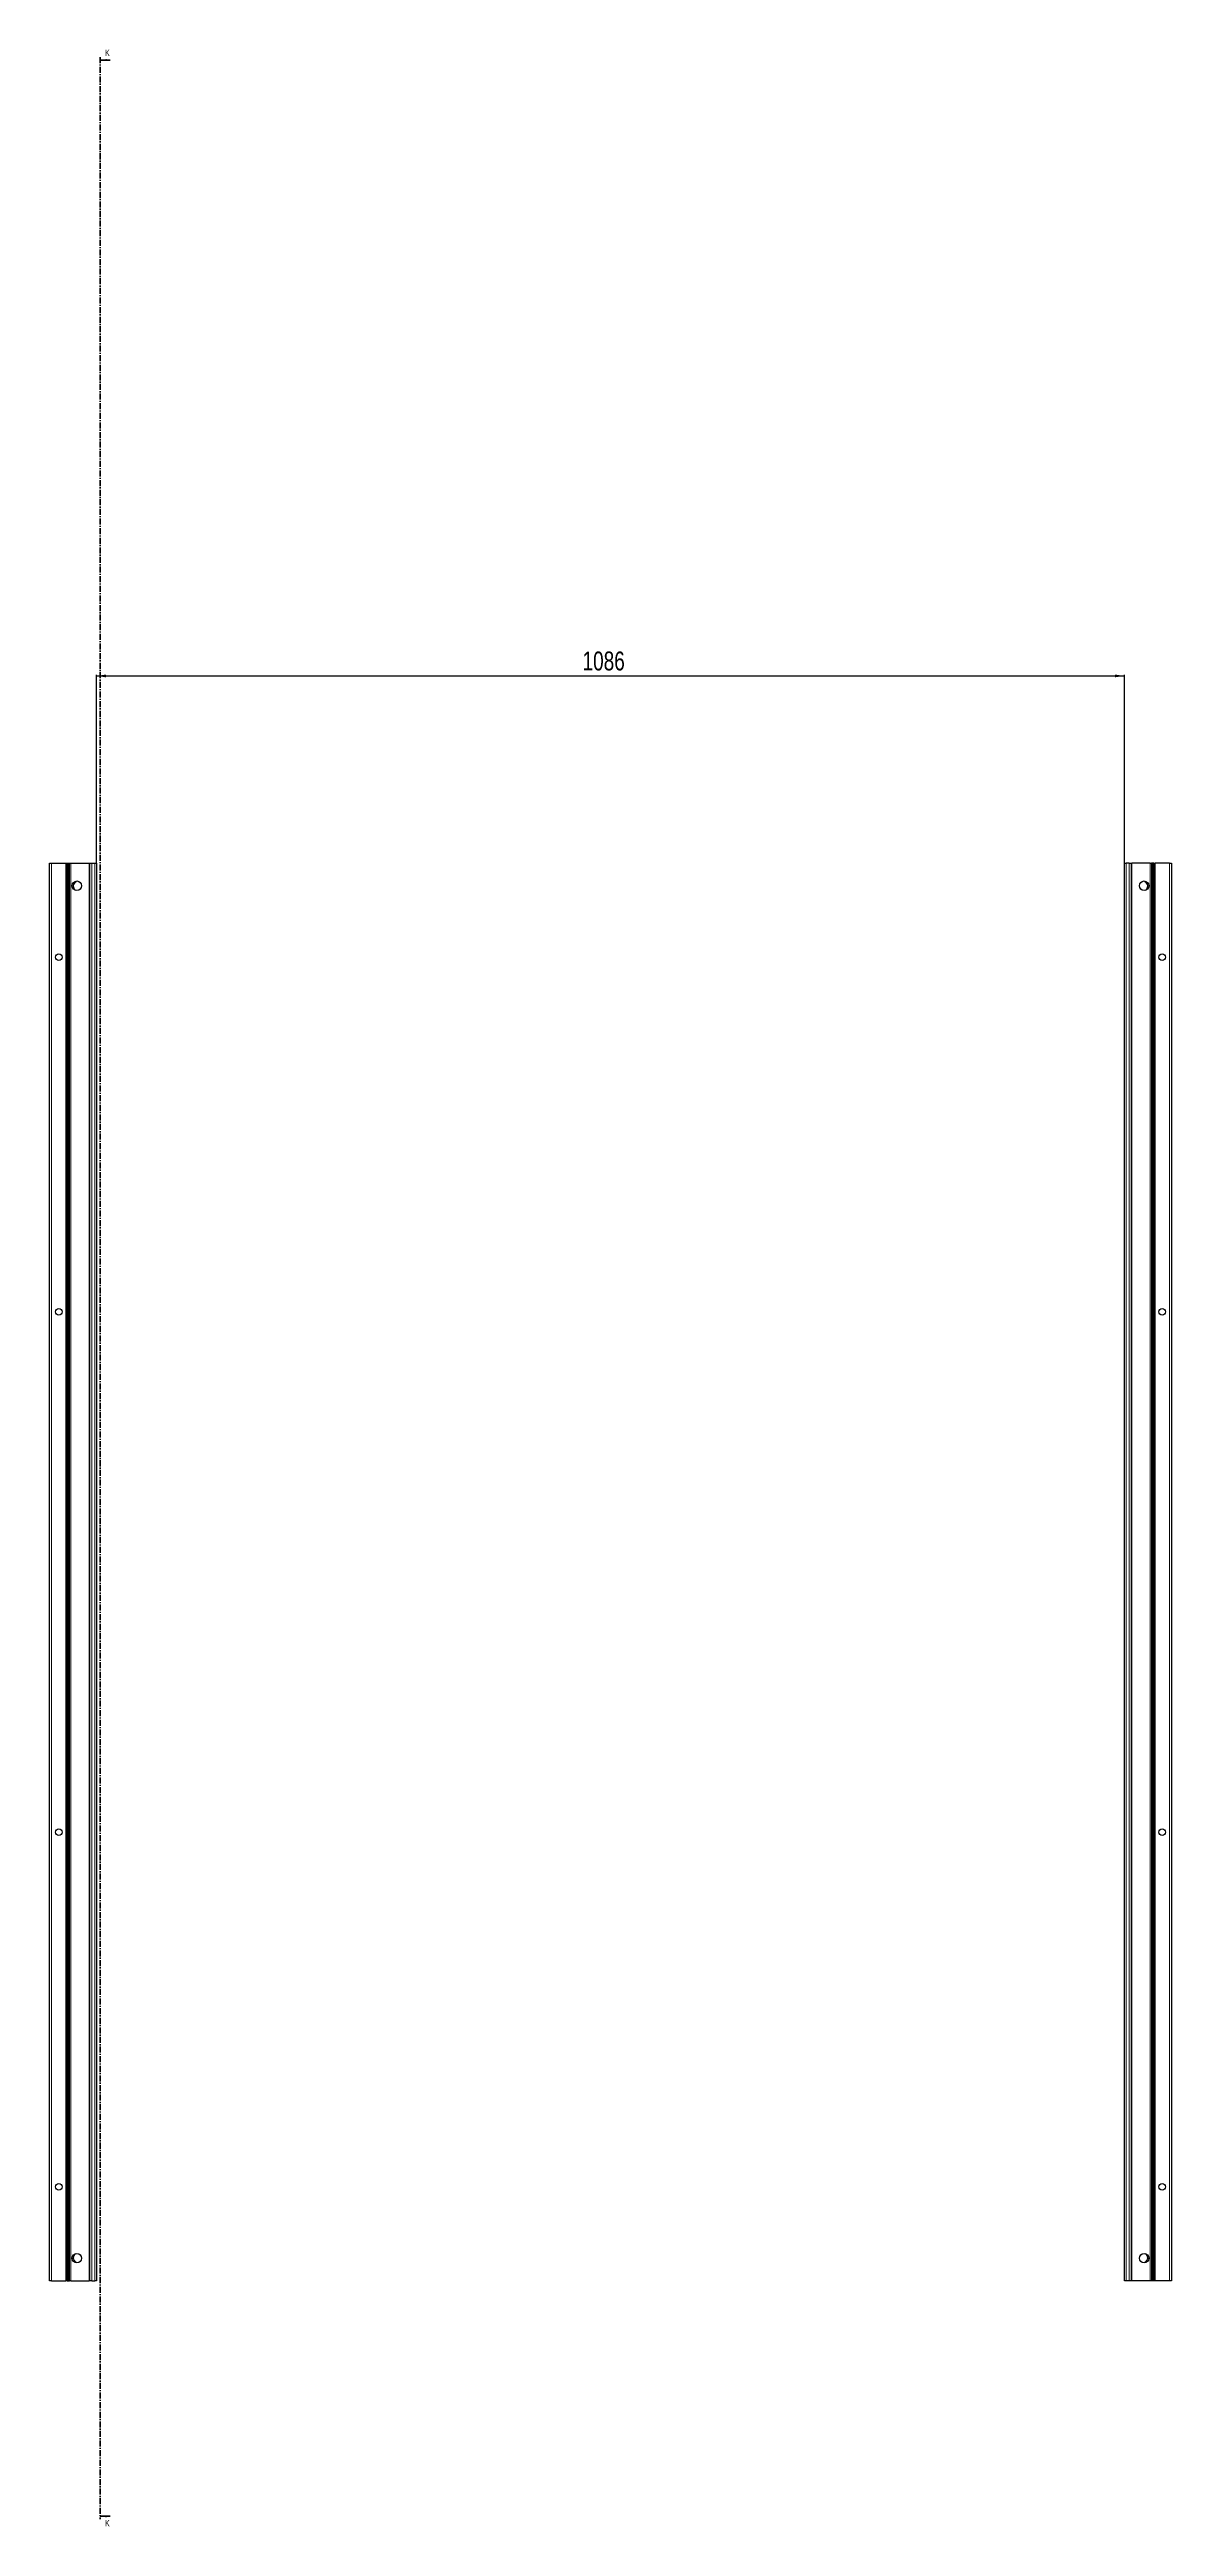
# Model space of a CAD drawing. Header units: millimetres. Extents: x -199 to 4500, y -2447 to 1507.
# Drawn here: x 1763 to 2949, y -1111 to 1507 of the extents above; entities that cross this region are included whole.
import ezdxf

# ---------------------------------------------------------------- set-up
doc = ezdxf.new("R2010")
doc.units = ezdxf.units.MM
doc.linetypes.add('CENTER', pattern=[10.16, 6.35, -1.27, 1.27, -1.27])
doc.layers.add('FORMAT', color=7, linetype='Continuous')
doc.styles.add('SLDTEXTSTYLE0', font='TXT', dxfattribs={"width": 0.75})
doc.dimstyles.new('SLDDIMSTYLE0', dxfattribs={"dimtxt": 20, "dimasz": 10, "dimexe": 0, "dimexo": 0.0625, "dimgap": 5, "dimtad": 2, "dimdec": 1, "dimrnd": 1e-09, "dimzin": 12, "dimdsep": 46, "dimtxsty": 'SLDTEXTSTYLE0', "dimsah": 1, "dimcen": 0.09, "dimadec": 0, "dimazin": 3, "dimtfac": 1, "dimtofl": 0, "dimtmove": 0, "dimatfit": 3, "dimfxl": 0, "dimfrac": 2, "dimtolj": 1, "dimtzin": 12, "dimarcsym": 0})

# ---------------------------------------------------------------- blocks, each defined once
blk = doc.blocks.new('_D_4')
at = {"layer": 'FORMAT'}
for p, q in [((1812.9, 647.2), (1812.9, 846)), ((1812.9, 845), (2898.9, 845)), ((2898.9, 647.2), (2898.9, 846))]:
    blk.add_line(p, q, dxfattribs=at)
for points in [[(1812.9, 845), (1822.9, 843.5), (1822.9, 846.5)], [(2898.9, 845), (2888.9, 846.5), (2888.9, 843.5)]]:
    blk.add_solid(points, dxfattribs=at)
at = {"layer": 'FORMAT', "insert": (2326.4, 870.8), "char_height": 20, "attachment_point": 1, "style": 'SLDTEXTSTYLE0'}
blk.add_mtext('1086', dxfattribs=at)

msp = doc.modelspace()

# ---------------------------------------------------------------- linework, layer by layer
at = {"color": 7, "linetype": 'CENTER', "lineweight": 35}
msp.add_line((1816.67, 1499.09), (1816.67, -1103.67), dxfattribs=at)
at = {"color": 7, "linetype": 'Continuous', "lineweight": 35}
for p, q in [((1827.31, 1496.09), (1816.67, 1496.09)), ((1827.31, -1100.67), (1816.67, -1100.67))]:
    msp.add_line(p, q, dxfattribs=at)
at = {"color": 7, "linetype": 'Continuous', "lineweight": 25}
for p, q in [((1763.24, -851.79), (1763.24, 647.21)), ((1763.24, 647.21), (1765.24, 647.21)), ((1765.24, 647.21), (1780.59, 647.21)), ((1780.59, 647.21), (1781.24, 647.21)), ((1781.24, 623.46), (1781.24, 647.21)), ((1781.24, 647.21), (1781.83, 647.21)), ((1781.83, 647.21), (1783.03, 647.21)), ((1783.03, 647.21), (1783.03, -851.79)), ((1783.03, 647.21), (1783.07, 647.21)), ((1783.07, 647.21), (1783.07, -851.79)), ((1783.07, 647.21), (1784.27, 647.21)), ((1784.27, 647.21), (1785.69, 647.21)), ((1785.69, 647.21), (1805.09, 647.21)), ((1805.09, 647.21), (1805.74, 647.21)), ((1805.74, -851.79), (1805.74, 647.21)), ((1805.74, 647.21), (1807.74, 647.21)), ((1807.74, 647.21), (1810.94, 647.21)), ((1810.94, 647.21), (1812.94, 647.21)), ((1812.94, 647.21), (1812.94, -851.79)), ((2898.94, -851.79), (2898.94, 647.21)), ((2898.94, 647.21), (2900.94, 647.21)), ((2904.14, 647.21), (2900.94, 647.21)), ((2904.14, 647.21), (2906.14, 647.21)), ((2906.14, 647.21), (2906.14, -851.79)), ((2906.14, 647.21), (2906.79, 647.21)), ((2926.19, 647.21), (2906.79, 647.21)), ((2926.19, 647.21), (2927.61, 647.21)), ((2928.81, 647.21), (2927.61, 647.21)), ((2928.81, -851.79), (2928.81, 647.21)), ((2928.85, 647.21), (2928.81, 647.21)), ((2928.85, -851.79), (2928.85, 647.21)), ((2930.05, 647.21), (2928.85, 647.21)), ((2930.05, 647.21), (2930.64, 647.21)), ((2930.64, 647.21), (2930.64, 623.46)), ((2930.64, 647.21), (2931.29, 647.21)), ((2946.64, 647.21), (2931.29, 647.21)), ((2946.64, 647.21), (2948.64, 647.21)), ((2948.64, 647.21), (2948.64, -851.79)), ((1781.3, 623.35), (1781.24, 623.46)), ((1781.24, 623.46), (1781.24, 621.96)), ((1781.24, 621.96), (1781.3, 622.06)), ((1781.24, 573.46), (1781.24, 621.96)), ((1781.3, 622.06), (1781.3, 623.35)), ((1791.29, 627.73), (1791.29, 628.14)), ((2920.59, 628.14), (2920.59, 627.73)), ((2930.64, 623.46), (2930.58, 623.35)), ((2930.58, 623.35), (2930.58, 622.06)), ((2930.58, 622.06), (2930.64, 621.96)), ((2930.64, 621.96), (2930.64, 623.46)), ((2930.64, 621.96), (2930.64, 573.46)), ((1781.3, 573.35), (1781.24, 573.46)), ((1781.24, 573.46), (1781.24, 571.96)), ((1781.24, 571.96), (1781.3, 572.06)), ((1781.24, 523.46), (1781.24, 571.96)), ((1781.3, 572.06), (1781.3, 573.35)), ((2930.64, 573.46), (2930.58, 573.35)), ((2930.58, 573.35), (2930.58, 572.06)), ((2930.58, 572.06), (2930.64, 571.96)), ((2930.64, 571.96), (2930.64, 573.46)), ((2930.64, 571.96), (2930.64, 523.46)), ((1781.3, 523.35), (1781.24, 523.46)), ((1781.24, 523.46), (1781.24, 521.96)), ((1781.24, 521.96), (1781.3, 522.06)), ((1781.24, 473.46), (1781.24, 521.96)), ((1781.3, 522.06), (1781.3, 523.35)), ((2930.64, 523.46), (2930.58, 523.35)), ((2930.58, 523.35), (2930.58, 522.06)), ((2930.58, 522.06), (2930.64, 521.96)), ((2930.64, 521.96), (2930.64, 523.46)), ((2930.64, 521.96), (2930.64, 473.46)), ((1781.3, 473.35), (1781.24, 473.46)), ((1781.24, 473.46), (1781.24, 471.96)), ((1781.24, 471.96), (1781.3, 472.06)), ((1781.24, 423.46), (1781.24, 471.96)), ((1781.3, 472.06), (1781.3, 473.35)), ((2930.64, 473.46), (2930.58, 473.35)), ((2930.58, 473.35), (2930.58, 472.06)), ((2930.58, 472.06), (2930.64, 471.96)), ((2930.64, 471.96), (2930.64, 473.46)), ((2930.64, 471.96), (2930.64, 423.46)), ((1781.3, 423.35), (1781.24, 423.46)), ((1781.24, 423.46), (1781.24, 421.96)), ((1781.24, 421.96), (1781.3, 422.06)), ((1781.24, 373.46), (1781.24, 421.96)), ((1781.3, 422.06), (1781.3, 423.35)), ((2930.64, 423.46), (2930.58, 423.35)), ((2930.58, 423.35), (2930.58, 422.06)), ((2930.58, 422.06), (2930.64, 421.96)), ((2930.64, 421.96), (2930.64, 423.46)), ((2930.64, 421.96), (2930.64, 373.46)), ((1781.3, 373.35), (1781.24, 373.46)), ((1781.24, 373.46), (1781.24, 371.96)), ((1781.24, 371.96), (1781.3, 372.06)), ((1781.24, 323.46), (1781.24, 371.96)), ((1781.3, 372.06), (1781.3, 373.35)), ((2930.64, 373.46), (2930.58, 373.35)), ((2930.58, 373.35), (2930.58, 372.06)), ((2930.58, 372.06), (2930.64, 371.96)), ((2930.64, 371.96), (2930.64, 373.46)), ((2930.64, 371.96), (2930.64, 323.46)), ((1781.3, 323.35), (1781.24, 323.46)), ((1781.24, 323.46), (1781.24, 321.96)), ((1781.24, 321.96), (1781.3, 322.06)), ((1781.24, 273.46), (1781.24, 321.96)), ((1781.3, 322.06), (1781.3, 323.35)), ((2930.64, 323.46), (2930.58, 323.35)), ((2930.58, 323.35), (2930.58, 322.06)), ((2930.58, 322.06), (2930.64, 321.96)), ((2930.64, 321.96), (2930.64, 323.46)), ((2930.64, 321.96), (2930.64, 273.46)), ((1781.3, 273.35), (1781.24, 273.46)), ((1781.24, 273.46), (1781.24, 271.96)), ((1781.24, 271.96), (1781.3, 272.06)), ((1781.24, 223.46), (1781.24, 271.96)), ((1781.3, 272.06), (1781.3, 273.35)), ((2930.64, 273.46), (2930.58, 273.35)), ((2930.58, 273.35), (2930.58, 272.06)), ((2930.58, 272.06), (2930.64, 271.96)), ((2930.64, 271.96), (2930.64, 273.46)), ((2930.64, 271.96), (2930.64, 223.46)), ((1781.3, 223.35), (1781.24, 223.46)), ((1781.24, 223.46), (1781.24, 221.96)), ((1781.24, 221.96), (1781.3, 222.06)), ((1781.24, 173.46), (1781.24, 221.96)), ((1781.3, 222.06), (1781.3, 223.35)), ((2930.64, 223.46), (2930.58, 223.35)), ((2930.58, 223.35), (2930.58, 222.06)), ((2930.58, 222.06), (2930.64, 221.96)), ((2930.64, 221.96), (2930.64, 223.46)), ((2930.64, 221.96), (2930.64, 173.46)), ((1781.3, 173.35), (1781.24, 173.46)), ((1781.24, 173.46), (1781.24, 171.96)), ((1781.24, 171.96), (1781.3, 172.06)), ((1781.24, 123.46), (1781.24, 171.96)), ((1781.3, 172.06), (1781.3, 173.35)), ((2930.64, 173.46), (2930.58, 173.35)), ((2930.58, 173.35), (2930.58, 172.06)), ((2930.58, 172.06), (2930.64, 171.96)), ((2930.64, 171.96), (2930.64, 173.46)), ((2930.64, 171.96), (2930.64, 123.46)), ((1781.3, 123.35), (1781.24, 123.46)), ((1781.24, 123.46), (1781.24, 121.96)), ((1781.24, 121.96), (1781.3, 122.06)), ((1781.24, 73.46), (1781.24, 121.96)), ((1781.3, 122.06), (1781.3, 123.35)), ((2930.64, 123.46), (2930.58, 123.35)), ((2930.58, 123.35), (2930.58, 122.06)), ((2930.58, 122.06), (2930.64, 121.96)), ((2930.64, 121.96), (2930.64, 123.46)), ((2930.64, 121.96), (2930.64, 73.46)), ((1781.3, 73.35), (1781.24, 73.46)), ((1781.24, 73.46), (1781.24, 71.96)), ((1781.24, 71.96), (1781.3, 72.06)), ((1781.24, 23.46), (1781.24, 71.96)), ((1781.3, 72.06), (1781.3, 73.35)), ((2930.64, 73.46), (2930.58, 73.35)), ((2930.58, 73.35), (2930.58, 72.06)), ((2930.58, 72.06), (2930.64, 71.96)), ((2930.64, 71.96), (2930.64, 73.46)), ((2930.64, 71.96), (2930.64, 23.46)), ((1781.3, 23.35), (1781.24, 23.46)), ((1781.24, 23.46), (1781.24, 21.96)), ((1781.24, 21.96), (1781.3, 22.06)), ((1781.24, -26.54), (1781.24, 21.96)), ((1781.3, 22.06), (1781.3, 23.35)), ((2930.64, 23.46), (2930.58, 23.35)), ((2930.58, 23.35), (2930.58, 22.06)), ((2930.58, 22.06), (2930.64, 21.96)), ((2930.64, 21.96), (2930.64, 23.46)), ((2930.64, 21.96), (2930.64, -26.54)), ((1781.3, -26.65), (1781.24, -26.54)), ((1781.24, -26.54), (1781.24, -28.04)), ((1781.24, -28.04), (1781.3, -27.94)), ((1781.24, -76.54), (1781.24, -28.04)), ((1781.3, -27.94), (1781.3, -26.65)), ((2930.64, -26.54), (2930.58, -26.65)), ((2930.58, -26.65), (2930.58, -27.94)), ((2930.58, -27.94), (2930.64, -28.04)), ((2930.64, -28.04), (2930.64, -26.54)), ((2930.64, -28.04), (2930.64, -76.54)), ((1781.3, -76.65), (1781.24, -76.54)), ((1781.24, -76.54), (1781.24, -78.04)), ((1781.24, -78.04), (1781.3, -77.94)), ((1781.24, -126.54), (1781.24, -78.04)), ((1781.3, -77.94), (1781.3, -76.65)), ((2930.64, -76.54), (2930.58, -76.65)), ((2930.58, -76.65), (2930.58, -77.94)), ((2930.58, -77.94), (2930.64, -78.04)), ((2930.64, -78.04), (2930.64, -76.54)), ((2930.64, -78.04), (2930.64, -126.54)), ((1781.3, -126.65), (1781.24, -126.54)), ((1781.24, -126.54), (1781.24, -128.04)), ((1781.24, -128.04), (1781.3, -127.94)), ((1781.24, -176.54), (1781.24, -128.04)), ((1781.3, -127.94), (1781.3, -126.65)), ((2930.64, -126.54), (2930.58, -126.65)), ((2930.58, -126.65), (2930.58, -127.94)), ((2930.58, -127.94), (2930.64, -128.04)), ((2930.64, -128.04), (2930.64, -126.54)), ((2930.64, -128.04), (2930.64, -176.54)), ((1781.3, -176.65), (1781.24, -176.54)), ((1781.24, -176.54), (1781.24, -178.04)), ((1781.24, -178.04), (1781.3, -177.94)), ((1781.24, -226.54), (1781.24, -178.04)), ((1781.3, -177.94), (1781.3, -176.65)), ((2930.64, -176.54), (2930.58, -176.65)), ((2930.58, -176.65), (2930.58, -177.94)), ((2930.58, -177.94), (2930.64, -178.04)), ((2930.64, -178.04), (2930.64, -176.54)), ((2930.64, -178.04), (2930.64, -226.54)), ((1781.3, -226.65), (1781.24, -226.54)), ((1781.24, -226.54), (1781.24, -228.04)), ((1781.24, -228.04), (1781.3, -227.94)), ((1781.24, -276.54), (1781.24, -228.04)), ((1781.3, -227.94), (1781.3, -226.65)), ((2930.64, -226.54), (2930.58, -226.65)), ((2930.58, -226.65), (2930.58, -227.94)), ((2930.58, -227.94), (2930.64, -228.04)), ((2930.64, -228.04), (2930.64, -226.54)), ((2930.64, -228.04), (2930.64, -276.54)), ((1781.3, -276.65), (1781.24, -276.54)), ((1781.24, -276.54), (1781.24, -278.04)), ((1781.24, -278.04), (1781.3, -277.94)), ((1781.24, -326.54), (1781.24, -278.04)), ((1781.3, -277.94), (1781.3, -276.65)), ((2930.64, -276.54), (2930.58, -276.65)), ((2930.58, -276.65), (2930.58, -277.94)), ((2930.58, -277.94), (2930.64, -278.04)), ((2930.64, -278.04), (2930.64, -276.54)), ((2930.64, -278.04), (2930.64, -326.54)), ((1781.3, -326.65), (1781.24, -326.54)), ((1781.24, -326.54), (1781.24, -328.04)), ((1781.24, -328.04), (1781.3, -327.94)), ((1781.24, -376.54), (1781.24, -328.04)), ((1781.3, -327.94), (1781.3, -326.65)), ((2930.64, -326.54), (2930.58, -326.65)), ((2930.58, -326.65), (2930.58, -327.94)), ((2930.58, -327.94), (2930.64, -328.04)), ((2930.64, -328.04), (2930.64, -326.54)), ((2930.64, -328.04), (2930.64, -376.54)), ((1781.3, -376.65), (1781.24, -376.54)), ((1781.24, -376.54), (1781.24, -378.04)), ((1781.24, -378.04), (1781.3, -377.94)), ((1781.24, -426.54), (1781.24, -378.04)), ((1781.3, -377.94), (1781.3, -376.65)), ((2930.64, -376.54), (2930.58, -376.65)), ((2930.58, -376.65), (2930.58, -377.94)), ((2930.58, -377.94), (2930.64, -378.04)), ((2930.64, -378.04), (2930.64, -376.54)), ((2930.64, -378.04), (2930.64, -426.54)), ((1781.3, -426.65), (1781.24, -426.54)), ((1781.24, -426.54), (1781.24, -428.04)), ((1781.24, -428.04), (1781.3, -427.94)), ((1781.24, -476.54), (1781.24, -428.04)), ((1781.3, -427.94), (1781.3, -426.65)), ((2930.64, -426.54), (2930.58, -426.65)), ((2930.58, -426.65), (2930.58, -427.94)), ((2930.58, -427.94), (2930.64, -428.04)), ((2930.64, -428.04), (2930.64, -426.54)), ((2930.64, -428.04), (2930.64, -476.54)), ((1781.3, -476.65), (1781.24, -476.54)), ((1781.24, -476.54), (1781.24, -478.04)), ((1781.24, -478.04), (1781.3, -477.94)), ((1781.24, -526.54), (1781.24, -478.04)), ((1781.3, -477.94), (1781.3, -476.65)), ((2930.64, -476.54), (2930.58, -476.65)), ((2930.58, -476.65), (2930.58, -477.94)), ((2930.58, -477.94), (2930.64, -478.04)), ((2930.64, -478.04), (2930.64, -476.54)), ((2930.64, -478.04), (2930.64, -526.54)), ((1781.3, -526.65), (1781.24, -526.54)), ((1781.24, -526.54), (1781.24, -528.04)), ((1781.24, -528.04), (1781.3, -527.94)), ((1781.24, -576.54), (1781.24, -528.04)), ((1781.3, -527.94), (1781.3, -526.65)), ((2930.64, -526.54), (2930.58, -526.65)), ((2930.58, -526.65), (2930.58, -527.94)), ((2930.58, -527.94), (2930.64, -528.04)), ((2930.64, -528.04), (2930.64, -526.54)), ((2930.64, -528.04), (2930.64, -576.54)), ((1781.3, -576.65), (1781.24, -576.54)), ((1781.24, -576.54), (1781.24, -578.04)), ((1781.24, -578.04), (1781.3, -577.94)), ((1781.24, -626.54), (1781.24, -578.04)), ((1781.3, -577.94), (1781.3, -576.65)), ((2930.64, -576.54), (2930.58, -576.65)), ((2930.58, -576.65), (2930.58, -577.94)), ((2930.58, -577.94), (2930.64, -578.04)), ((2930.64, -578.04), (2930.64, -576.54)), ((2930.64, -578.04), (2930.64, -626.54)), ((1781.3, -626.65), (1781.24, -626.54)), ((1781.24, -626.54), (1781.24, -628.04)), ((1781.24, -628.04), (1781.3, -627.94)), ((1781.24, -676.54), (1781.24, -628.04)), ((1781.3, -627.94), (1781.3, -626.65)), ((2930.64, -626.54), (2930.58, -626.65)), ((2930.58, -626.65), (2930.58, -627.94)), ((2930.58, -627.94), (2930.64, -628.04)), ((2930.64, -628.04), (2930.64, -626.54)), ((2930.64, -628.04), (2930.64, -676.54)), ((1781.3, -676.65), (1781.24, -676.54)), ((1781.24, -676.54), (1781.24, -678.04)), ((1781.24, -678.04), (1781.3, -677.94)), ((1781.24, -726.54), (1781.24, -678.04)), ((1781.3, -677.94), (1781.3, -676.65)), ((2930.64, -676.54), (2930.58, -676.65)), ((2930.58, -676.65), (2930.58, -677.94)), ((2930.58, -677.94), (2930.64, -678.04)), ((2930.64, -678.04), (2930.64, -676.54)), ((2930.64, -678.04), (2930.64, -726.54)), ((1781.3, -726.65), (1781.24, -726.54)), ((1781.24, -726.54), (1781.24, -728.04)), ((1781.24, -728.04), (1781.3, -727.94)), ((1781.24, -776.54), (1781.24, -728.04)), ((1781.3, -727.94), (1781.3, -726.65)), ((2930.64, -726.54), (2930.58, -726.65)), ((2930.58, -726.65), (2930.58, -727.94)), ((2930.58, -727.94), (2930.64, -728.04)), ((2930.64, -728.04), (2930.64, -726.54)), ((2930.64, -728.04), (2930.64, -776.54)), ((1781.3, -776.65), (1781.24, -776.54)), ((1781.24, -776.54), (1781.24, -778.04)), ((1781.24, -778.04), (1781.3, -777.94)), ((1781.24, -826.54), (1781.24, -778.04)), ((1781.3, -777.94), (1781.3, -776.65)), ((2930.64, -776.54), (2930.58, -776.65)), ((2930.58, -776.65), (2930.58, -777.94)), ((2930.58, -777.94), (2930.64, -778.04)), ((2930.64, -778.04), (2930.64, -776.54)), ((2930.64, -778.04), (2930.64, -826.54)), ((1781.3, -826.65), (1781.24, -826.54)), ((1781.24, -826.54), (1781.24, -828.04)), ((1781.24, -828.04), (1781.3, -827.94)), ((1781.24, -851.79), (1781.24, -828.04)), ((1781.3, -827.94), (1781.3, -826.65)), ((1791.29, -832.73), (1791.29, -832.32)), ((2920.59, -832.32), (2920.59, -832.73)), ((2930.64, -826.54), (2930.58, -826.65)), ((2930.58, -826.65), (2930.58, -827.94)), ((2930.58, -827.94), (2930.64, -828.04)), ((2930.64, -828.04), (2930.64, -826.54)), ((2930.64, -828.04), (2930.64, -851.79)), ((1765.24, -851.79), (1763.24, -851.79)), ((1765.24, -851.79), (1780.59, -851.79)), ((1781.24, -851.79), (1780.59, -851.79)), ((1781.83, -851.79), (1781.24, -851.79)), ((1781.83, -851.79), (1783.03, -851.79)), ((1783.03, -851.79), (1783.07, -851.79)), ((1783.07, -851.79), (1784.27, -851.79)), ((1785.69, -851.79), (1784.27, -851.79)), ((1785.69, -851.79), (1805.09, -851.79)), ((1805.74, -851.79), (1805.09, -851.79)), ((1807.74, -851.79), (1805.74, -851.79)), ((1807.74, -851.79), (1810.94, -851.79)), ((1812.94, -851.79), (1810.94, -851.79)), ((2900.94, -851.79), (2898.94, -851.79)), ((2904.14, -851.79), (2900.94, -851.79)), ((2906.14, -851.79), (2904.14, -851.79)), ((2906.79, -851.79), (2906.14, -851.79)), ((2926.19, -851.79), (2906.79, -851.79)), ((2927.61, -851.79), (2926.19, -851.79)), ((2928.81, -851.79), (2927.61, -851.79)), ((2928.85, -851.79), (2928.81, -851.79)), ((2930.05, -851.79), (2928.85, -851.79)), ((2930.64, -851.79), (2930.05, -851.79)), ((2931.29, -851.79), (2930.64, -851.79)), ((2946.64, -851.79), (2931.29, -851.79)), ((2948.64, -851.79), (2946.64, -851.79))]:
    msp.add_line(p, q, dxfattribs=at)
at = {"color": 8, "linetype": 'Continuous', "lineweight": 18}
for p, q in [((1765.24, 647.21), (1765.24, -851.79)), ((1780.59, -851.79), (1780.59, 647.21)), ((1781.83, 647.21), (1781.83, -851.79)), ((1784.27, -851.79), (1784.27, 647.21)), ((1785.69, 647.21), (1785.69, -851.79)), ((1805.09, -851.79), (1805.09, 647.21)), ((1807.74, 647.21), (1807.74, -851.79)), ((1810.94, -851.79), (1810.94, 647.21)), ((2900.94, 647.21), (2900.94, -851.79)), ((2904.14, -851.79), (2904.14, 647.21)), ((2906.79, 647.21), (2906.79, -851.79)), ((2926.19, -851.79), (2926.19, 647.21)), ((2927.61, 647.21), (2927.61, -851.79)), ((2930.05, -851.79), (2930.05, 647.21)), ((2931.29, 647.21), (2931.29, -851.79)), ((2946.64, -851.79), (2946.64, 647.21))]:
    msp.add_line(p, q, dxfattribs=at)
at = {"color": 7, "linetype": 'Continuous', "lineweight": 25}
for centre, radius in [((1792.09, 623.21), 5), ((2919.79, 623.21), 5), ((1773.14, 547.71), 3.5), ((2938.74, 547.71), 3.5), ((1773.14, 172.71), 3.5), ((2938.74, 172.71), 3.5), ((1773.14, -377.29), 3.5), ((2938.74, -377.29), 3.5), ((1773.14, -752.29), 3.5), ((2938.74, -752.29), 3.5), ((1792.09, -827.79), 5), ((2919.79, -827.79), 5)]:
    msp.add_circle(centre, radius, dxfattribs=at)
for centre, radius, start, end in [((1793.59, 622.71), 5.25, 119.14074, 233.81087), ((1790.79, 627.73), 0.5, 299.14074, 0), ((2921.09, 627.73), 0.5, 180, 240.85926), ((2918.29, 622.71), 5.25, 306.18888, 60.85926), ((1793.59, -827.29), 5.25, 126.18914, 240.85926), ((1790.79, -832.32), 0.5, 0, 60.85926), ((2921.09, -832.32), 0.5, 119.14074, 180), ((2918.29, -827.29), 5.25, 299.14074, 53.81077)]:
    msp.add_arc(centre, radius, start, end, dxfattribs=at)
at = {"color": 7, "linetype": 'Continuous', "lineweight": 35}
for points in [[(1816.67, 1496.09), (1823.67, 1494.97), (1823.67, 1497.21)], [(1816.67, -1100.67), (1823.67, -1101.79), (1823.67, -1099.55)]]:
    msp.add_solid(points, dxfattribs=at)

# ---------------------------------------------------------------- texts
at = {"color": 7, "linetype": 'Continuous', "char_height": 7, "attachment_point": 1, "style": 'SLDTEXTSTYLE0'}
for insert in [(1821.79, 1507.22), (1821.79, -1104.38)]:
    msp.add_mtext('K', dxfattribs=dict(at, insert=insert))

# ---------------------------------------------------------------- dimensions: what is measured, and where the dimension line sits
at = {"layer": 'FORMAT'}
dim = msp.add_linear_dim(base=(2898.94, 845), p1=(1812.94, 647.21), p2=(2898.94, 647.21), angle=0, dimstyle='SLDDIMSTYLE0', dxfattribs=at)
dim.commit()
dim.dimension.update_dxf_attribs({"geometry": '_D_4', "text_midpoint": (2355.94, 845), "dimtype": 160})

doc.saveas('drawing.dxf')
